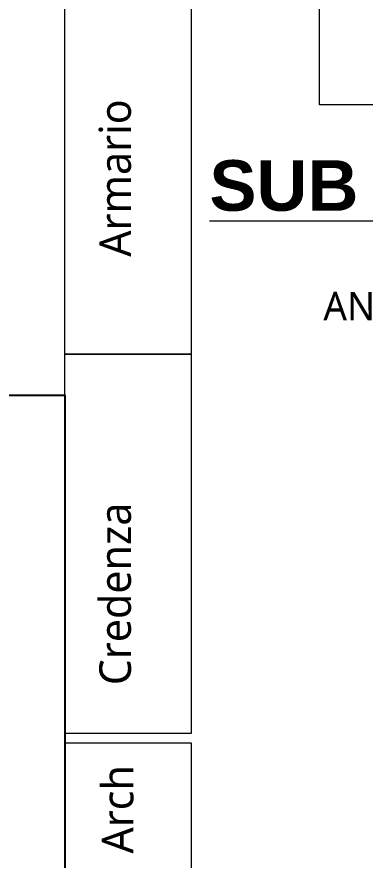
# Model space of a CAD drawing. Header units: metres. Extents: x -17 to 101, y 0 to 79.
# Drawn here: x 6.517 to 7.62, y 23.613 to 26.281 of the extents above; entities that cross this region are included whole.
import ezdxf

# ---------------------------------------------------------------- set-up
doc = ezdxf.new("R2010")
doc.units = ezdxf.units.M
doc.layers.add('Cotas varias El', color=253, linetype='Continuous', lineweight=13)
doc.layers.add('G-Anno-Nplt', color=140, linetype='Continuous', lineweight=18, plot=False)
doc.styles.add('Generales', font='trebuc.ttf', dxfattribs={"height": 0.1})
doc.styles.add('Santa Rosa 1 50', font='trebuc.ttf')

msp = doc.modelspace()

# ---------------------------------------------------------------- linework, layer by layer
at = {"layer": 'Cotas varias El', "ltscale": 0.05}
msp.add_lwpolyline([(6.6686, 26.5339), (6.6686, 28.3839), (6.4186, 28.3839), (6.4186, 25.0839), (6.6686, 25.0839), (6.6686, 26.5339)], dxfattribs=at)
at = {"layer": 'Cotas varias El'}
for points in [[(6.6686, 25.2139), (6.6686, 26.4139), (7.0686, 26.4139), (7.0686, 25.2139), (6.6686, 25.2139)], [(9.8577, 26.4139), (9.8417, 24.7089), (9.7217, 24.7089), (9.7217, 22.9539), (8.1186, 22.9539), (8.1186, 22.9539), (7.1186, 22.9539), (7.1186, 23.0839), (7.1186, 23.0839), (7.1186, 23.1839), (6.6686, 23.1839), (6.6686, 26.4139), (9.8577, 26.4139)], [(7.4752, 26.4031), (8.6752, 26.4031), (8.6752, 26.0031), (7.4752, 26.0031), (7.4752, 26.4031)], [(6.6686, 24.0139), (6.6686, 25.2139), (7.0686, 25.2139), (7.0686, 24.0139), (6.6686, 24.0139)], [(7.0686, 23.9839), (7.0686, 23.5839), (6.6686, 23.5839), (6.6686, 23.9839), (7.0686, 23.9839)]]:
    msp.add_lwpolyline(points, dxfattribs=at)
at = {"layer": 'Cotas varias El', "linetype": 'Continuous'}
msp.add_lwpolyline([(6.4186, 22.8339), (6.4186, 25.0839), (6.6686, 25.0839), (6.6686, 23.1839), (7.1186, 23.1839), (7.1186, 22.8339)], close=True, dxfattribs=at)
at = {"layer": 'G-Anno-Nplt', "color": 251, "linetype": 'Continuous', "lineweight": 25, "true_color": 0x636466}
msp.add_lwpolyline([(6.4186, 22.8339), (6.4186, 25.0839), (6.6686, 25.0839), (6.6686, 23.1839), (7.1186, 23.1839), (7.1186, 22.8339)], close=True, dxfattribs=at)

# ---------------------------------------------------------------- texts
at = {"layer": 'Cotas varias El', "char_height": 0.1, "attachment_point": 3, "rotation": 90, "style": 'Generales'}
for s, insert in [('Armario ', (6.778, 26.0204)), ('Credenza ', (6.778, 24.7442)), ('Arch', (6.7859, 23.9136))]:
    msp.add_mtext_dynamic_manual_height_columns(s, width=0.115, gutter_width=1, heights=[0.1165], dxfattribs=dict(at, insert=insert))
at = {"layer": 'Cotas varias El', "insert": (6.4888, 25.8278), "char_height": 0.209, "attachment_point": 1, "style": 'Santa Rosa 1 50'}
msp.add_mtext_dynamic_manual_height_columns('\\pi0.63791;{\\fSwis721 Ex BT|b1|i0|c0|p34;\\H0.76555x;\\LSUB DIRECCION\\H1.30625x;\\P\\pi1.18167;\\fTrebuchet MS|b0|i0|c0|p34;\\H0.43062x;\\lPISO PORCELANATO \\P\\pi0.99879;ANTIDESLIZANTE 60X60CM\\P\\pi1.72194;\\P\\pi1.32697;Area:10.46 m²}', width=3.443884, gutter_width=1, heights=[0], dxfattribs=at)

doc.saveas('drawing.dxf')
